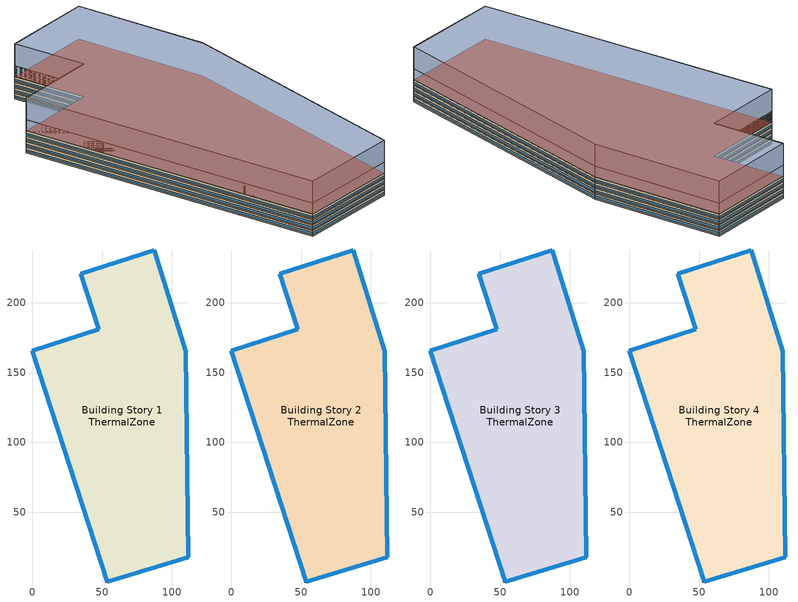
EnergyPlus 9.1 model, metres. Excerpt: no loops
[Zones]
Building Story 1 ThermalZone
 floor ground (Typical Insulated Carpeted 6in Slab Floor): 109.88,165.12 111.61,17.73 53.73,0 0,165.55 47.59,180.88 34.63,220.81 87.23,237.76 z0
 wall outside (Typical Insulated Exterior Mass Wall R-9.62): 111.61,17.73 109.88,165.12 87.23,237.76 34.63,220.81 47.59,180.88 0,165.55 53.73,0 111.61,17.73 z0:3
 window (U 0.57 SHGC 0.49 Dbl Blue 6mm/6mm Air): 111.61,17.76 109.88,165.09 / 53.75,0.01 111.58,17.72 / 0.01,165.52 53.72,0.02 / 47.56,180.87 0.02,165.55 / 34.64,220.79 47.58,180.9 / 87.2,237.75 34.65,220.82 / 109.87,165.14 87.24,237.73 z0.76:1.66
 ceiling adiabatic (Typical IEAD Roof R-15.87): 87.23,237.76 34.63,220.81 47.59,180.88 0,165.55 53.73,0 111.61,17.73 109.88,165.12 z3
Building Story 2 ThermalZone
 floor adiabatic (Typical Interior Floor): 109.88,165.12 111.61,17.73 53.73,0 0,165.55 47.59,180.88 34.63,220.81 87.23,237.76 z3
 wall outside (Typical Insulated Exterior Mass Wall R-9.62): 111.61,17.73 109.88,165.12 87.23,237.76 34.63,220.81 47.59,180.88 0,165.55 53.73,0 111.61,17.73 z3:6
 window (U 0.57 SHGC 0.49 Dbl Blue 6mm/6mm Air): 111.61,17.76 109.88,165.09 / 53.75,0.01 111.58,17.72 / 0.01,165.52 53.72,0.02 / 47.56,180.87 0.02,165.55 / 34.64,220.79 47.58,180.9 / 87.2,237.75 34.65,220.82 / 109.87,165.14 87.24,237.73 z3.76:4.66
 ceiling adiabatic (Typical IEAD Roof R-15.87): 87.23,237.76 34.63,220.81 47.59,180.88 0,165.55 53.73,0 111.61,17.73 109.88,165.12 z6
Building Story 3 ThermalZone
 floor adiabatic (Typical Interior Floor): 109.88,165.12 111.61,17.73 53.73,0 0,165.55 47.59,180.88 34.63,220.81 87.23,237.76 z6
 wall outside (Typical Insulated Exterior Mass Wall R-9.62): 111.61,17.73 109.88,165.12 87.23,237.76 34.63,220.81 47.59,180.88 0,165.55 53.73,0 111.61,17.73 z6:9
 window (U 0.57 SHGC 0.49 Dbl Blue 6mm/6mm Air): 111.61,17.76 109.88,165.09 / 53.75,0.01 111.58,17.72 / 0.01,165.52 53.72,0.02 / 47.56,180.87 0.02,165.55 / 34.64,220.79 47.58,180.9 / 87.2,237.75 34.65,220.82 / 109.87,165.14 87.24,237.73 z6.76:7.66
 ceiling adiabatic (Typical IEAD Roof R-15.87): 87.23,237.76 34.63,220.81 47.59,180.88 0,165.55 53.73,0 111.61,17.73 109.88,165.12 z9
Building Story 4 ThermalZone
 floor adiabatic (Typical Interior Floor): 109.88,165.12 111.61,17.73 53.73,0 0,165.55 47.59,180.88 34.63,220.81 87.23,237.76 z9
 wall outside (Typical Insulated Exterior Mass Wall R-9.62): 111.61,17.73 109.88,165.12 87.23,237.76 34.63,220.81 47.59,180.88 0,165.55 53.73,0 111.61,17.73 z9:12
 window (U 0.57 SHGC 0.49 Dbl Blue 6mm/6mm Air): 111.61,17.76 109.88,165.09 / 53.75,0.01 111.58,17.72 / 0.01,165.52 53.72,0.02 / 47.56,180.87 0.02,165.55 / 34.64,220.79 47.58,180.9 / 87.2,237.75 34.65,220.82 / 109.87,165.14 87.24,237.73 z9.76:10.66
 roof outside (Typical IEAD Roof R-15.87): 87.23,237.76 34.63,220.81 47.59,180.88 0,165.55 53.73,0 111.61,17.73 109.88,165.12 z12
shading: 47.59,180.88 0,165.55 / 34.63,220.81 47.59,180.88 / 87.23,237.76 34.63,220.81 / 109.88,165.12 87.23,237.76 / 111.61,17.73 109.88,165.12 / 53.73,0 111.61,17.73 / 0,165.55 53.73,0 / 87.23,237.76 34.63,220.81 / 109.88,165.12 87.23,237.76 / 111.61,17.73 109.88,165.12 / 53.73,0 111.61,17.73 / 47.59,180.88 0,165.55 / 34.63,220.81 47.59,180.88 / 0,165.55 53.73,0 / 109.88,165.12 87.23,237.76 / 111.61,17.73 109.88,165.12 / 53.73,0 111.61,17.73 / 0,165.55 53.73,0 / 47.59,180.88 0,165.55 / 34.63,220.81 47.59,180.88 / 87.23,237.76 34.63,220.81 / 109.88,165.12 87.23,237.76 / 87.23,237.76 34.63,220.81 / 34.63,220.81 47.59,180.88 / 47.59,180.88 0,165.55 / 0,165.55 53.73,0 / 53.73,0 111.61,17.73 / 111.61,17.73 109.88,165.12 z0:9; 87.23,237.76 34.63,220.81 / 109.88,165.12 87.23,237.76 / 34.63,220.81 47.59,180.88 / 53.73,0 111.61,17.73 / 0,165.55 53.73,0 / 47.59,180.88 0,165.55 / 111.61,17.73 109.88,165.12 / 111.61,17.73 109.88,165.12 / 109.88,165.12 87.23,237.76 / 87.23,237.76 34.63,220.81 / 34.63,220.81 47.59,180.88 / 47.59,180.88 0,165.55 / 0,165.55 53.73,0 / 53.73,0 111.61,17.73 z0:3; 111.61,17.73 109.88,165.12 / 109.88,165.12 87.23,237.76 / 87.23,237.76 34.63,220.81 / 34.63,220.81 47.59,180.88 / 47.59,180.88 0,165.55 / 0,165.55 53.73,0 / 53.73,0 111.61,17.73 z0:18; 87.23,237.76 34.63,220.81 / 34.63,220.81 47.59,180.88 / 47.59,180.88 0,165.55 / 0,165.55 53.73,0 / 53.73,0 111.61,17.73 / 111.61,17.73 109.88,165.12 / 109.88,165.12 87.23,237.76 z0:30; 87.23,237.76 34.63,220.81 47.59,180.88 0,165.55 53.73,0 111.61,17.73 109.88,165.12 z9; 109.88,165.12 111.61,17.73 53.73,0 0,165.55 47.59,180.88 34.63,220.81 87.23,237.76 z0; 87.23,237.76 34.63,220.81 47.59,180.88 0,165.55 53.73,0 111.61,17.73 109.88,165.12 z9; 109.88,165.12 111.61,17.73 53.73,0 0,165.55 47.59,180.88 34.63,220.81 87.23,237.76 z0; 87.23,237.76 34.63,220.81 47.59,180.88 0,165.55 53.73,0 111.61,17.73 109.88,165.12 z3; 109.88,165.12 111.61,17.73 53.73,0 0,165.55 47.59,180.88 34.63,220.81 87.23,237.76 z0; 109.88,165.12 111.61,17.73 53.73,0 0,165.55 47.59,180.88 34.63,220.81 87.23,237.76 z0; 87.23,237.76 34.63,220.81 47.59,180.88 0,165.55 53.73,0 111.61,17.73 109.88,165.12 z3; 109.88,165.12 111.61,17.73 53.73,0 0,165.55 47.59,180.88 34.63,220.81 87.23,237.76 z0; 87.23,237.76 34.63,220.81 47.59,180.88 0,165.55 53.73,0 111.61,17.73 109.88,165.12 z18; 87.23,237.76 34.63,220.81 47.59,180.88 0,165.55 53.73,0 111.61,17.73 109.88,165.12 z30; 109.88,165.12 111.61,17.73 53.73,0 0,165.55 47.59,180.88 34.63,220.81 87.23,237.76 z0; 87.23,237.76 34.63,220.81 47.59,180.88 0,165.55 53.73,0 111.61,17.73 109.88,165.12 z9; 109.88,165.12 111.61,17.73 53.73,0 0,165.55 47.59,180.88 34.63,220.81 87.23,237.76 z0; 87.23,237.76 34.63,220.81 47.59,180.88 0,165.55 53.73,0 111.61,17.73 109.88,165.12 z9; 109.88,165.12 111.61,17.73 53.73,0 0,165.55 47.59,180.88 34.63,220.81 87.23,237.76 z0
[Building]
Mixed_use 1: Terrain=City
[Site:Location]
Buffalo Niagara Intl Ap_NY_USA: Latitude {deg}=42.8132; Longitude {deg}=-78.8479; Time Zone {hr}=-5; Elevation {m}=215
[Site:GroundTemperature:BuildingSurface]
19.527, 19.502, 19.536, 19.598, 20.002, 21.64, 22.225, 22.375, 21.449, 20.121, 19.802, 19.633
[Site:WaterMainsTemperature]
Calculation Method=Correlation; Annual Average Outdoor Air Temperature {C}=8.96667; Maximum Difference In Monthly Average Outdoor Air Temperatures {deltaC}=26.2
[SizingPeriod:DesignDay] Day of Month=21; Dry-Bulb Temperature Range Modifier Type=DefaultMultipliers; Humidity Condition Type=Wetbulb; Barometric Pressure {Pa}=98769; Rain Indicator=No; Snow Indicator=No; Daylight Saving Time Indicator=No
Name | Month | Day Type | Maximum Dry-Bulb Temperature {C} | Daily Dry-Bulb Temperature Range {deltaC} | Wetbulb or DewPoint at Maximum Dry-Bulb {C} | Wind Speed {m/s} | Wind Direction {deg} | Solar Model Indicator | ASHRAE Clear Sky Optical Depth for Beam Irradiance (taub) | ASHRAE Clear Sky Optical Depth for Diffuse Irradiance (taud) | Sky Clearness
Buffalo Niagara Intl Ap Ann Clg .4% Condns DB=>MWB | 7 | SummerDesignDay | 30.3 | 9.3 | 21.8 | 5.7 | 240 | ASHRAETau | 0.462 | 2.001
Buffalo Niagara Intl Ap Ann Clg .4% Condns WB=>MDB | 7 | SummerDesignDay | 27.8 | 9.3 | 23.8 | 5.7 | 240 | ASHRAETau | 0.462 | 2.001
Buffalo Niagara Intl Ap Ann Htg 99.6% Condns DB | 1 | WinterDesignDay | -16.3 | 0 | -16.3 | 5.1 | 270 | ASHRAEClearSky |  |  | 0
[Material] Thermal Absorptance=0.9
Name | Roughness | Thickness {m} | Conductivity {W/m-K} | Density {kg/m3} | Specific Heat {J/kg-K} | Solar Absorptance | Visible Absorptance
1/2IN Gypsum | Smooth | 0.0127 | 0.16 | 784.9 | 830 | 0.4 | 0.4
100mm Normalweight concrete floor | MediumRough | 0.1016 | 2.31045 | 2322 | 832.557 | 0 | 0
1IN Stucco | Smooth | 0.0253 | 0.6918 | 1858 | 837 | 0.7 | 0.92
6 in. Normalweight Concrete Floor | MediumRough | 0.1524 | 2.31 | 2322 | 832 | 0.7 | 0.7
8IN CONCRETE HW RefBldg | Rough | 0.2032 | 1.311 | 2240 | 836.8 | 0.7 | 0.7
Metal Roof Surface | Smooth | 0.0008 | 45.28 | 7824 | 500 | 0.7 | 0.7
Roof Membrane | VeryRough | 0.0095 | 0.16 | 1121.29 | 1460 | 0.7 | 0.7
[Material:NoMass] Roughness=Smooth; Thermal Absorptance=0.9; Solar Absorptance=0.7
Name | Thermal Resistance {m2-K/W} | Visible Absorptance
CP02 CARPET PAD; Typical Carpet Pad | 0.21648 | 0.8
Typical Insulation R-14.76 | 2.59864 | 0.7
Typical Insulation R-7.23 | 1.27273 | 0.7
[WindowMaterial:Gas]
AIR 6MM: Gas Type=Air; Thickness {m}=0.0063
[WindowMaterial:Glazing] Optical Data Type=SpectralAverage; Thickness {m}=0.006; Infrared Transmittance at Normal Incidence=0; Front Side Infrared Hemispherical Emissivity=0.84; Back Side Infrared Hemispherical Emissivity=0.84; Conductivity {W/m-K}=0.9; Dirt Correction Factor for Solar and Visible Transmittance=1; Solar Diffusing=No
Name | Solar Transmittance at Normal Incidence | Front Side Solar Reflectance at Normal Incidence | Back Side Solar Reflectance at Normal Incidence | Visible Transmittance at Normal Incidence | Front Side Visible Reflectance at Normal Incidence | Back Side Visible Reflectance at Normal Incidence
BLUE 6MM | 0.48 | 0.05 | 0.05 | 0.57 | 0.06 | 0.06
CLEAR 6MM | 0.775 | 0.071 | 0.071 | 0.881 | 0.08 | 0.08
[Construction]
Typical IEAD Roof R-15.87: Roof Membrane, Typical Insulation R-14.76, Metal Roof Surface
Typical Insulated Carpeted 6in Slab Floor: 6 in. Normalweight Concrete Floor, Typical Carpet Pad
Typical Insulated Exterior Mass Wall R-9.62: 1IN Stucco, 8IN CONCRETE HW RefBldg, Typical Insulation R-7.23, 1/2IN Gypsum
Typical Interior Floor: 100mm Normalweight concrete floor, CP02 CARPET PAD
U 0.57 SHGC 0.49 Dbl Blue 6mm/6mm Air: BLUE 6MM, AIR 6MM, CLEAR 6MM
[Zone]
Building Story 1 ThermalZone; Building Story 2 ThermalZone; Building Story 3 ThermalZone; Building Story 4 ThermalZone
[AvailabilityManager:NightCycle] Applicability Schedule=Always On Discrete; Fan Schedule=Always On Discrete; Control Type=CycleOnAny; Thermostat Tolerance {deltaC}=1; Cycling Run Time Control Type=FixedRunTime; Cycling Run Time {s}=1800
Availability Manager Night Cycle 1; Availability Manager Night Cycle 2; Availability Manager Night Cycle 3; Availability Manager Night Cycle 4
[AvailabilityManager:Scheduled] Schedule=Always On Discrete
1 Zone VAV OA System Availability Manager; 1 Zone VAV 1 OA System Availability Manager; 1 Zone VAV 2 OA System Availability Manager; 1 Zone VAV 3 OA System Availability Manager
[Exterior:Lights] Control Option=AstronomicalClock
Name | Schedule | Design Level {W}
Building Facades | Schedule Ruleset 1 | 3540.68
Main Entries | Always On Discrete | 2256.552
Other Doors | Always On Discrete | 4513.104
Parking Areas and Drives | Always On Discrete | 265327
[Fan:ZoneExhaust] Availability Schedule=RestaurantSitDown Kitchen_Exhaust_SCH; System Availability Manager Coupling Mode=Decoupled
Name | Fan Total Efficiency | Pressure Rise {Pa} | Maximum Flow Rate {m3/s} | Flow Fraction Schedule | Balanced Exhaust Fraction Schedule
Zone FullServiceRestaurant Kitchen A  - Story Ground Exhaust Fan; Zone FullServiceRestaurant Kitchen C  - Story Ground Exhaust Fan | 0.1595 | 124.544 | 1.3616 | RestaurantSitDown Kitchen_Exhaust_SCH | RestaurantSitDown Kitchen Exhaust Fan Balanced Exhaust Fraction Schedule
Zone FullServiceRestaurant Kitchen A  - Story Ground Transfer Air Source; Zone FullServiceRestaurant Kitchen C  - Story Ground Transfer Air Source | 1 | 0 | 1.27134
Zone FullServiceRestaurant Kitchen A end_a - Story Ground Exhaust Fan; Zone FullServiceRestaurant Kitchen C end_a - Story Ground Exhaust Fan | 0.1595 | 124.544 | 0.0743317 | RestaurantSitDown Kitchen_Exhaust_SCH
Zone FullServiceRestaurant Kitchen B  - Story Ground Exhaust Fan | 0.1595 | 124.544 | 29.4168 | RestaurantSitDown Kitchen_Exhaust_SCH | RestaurantSitDown Kitchen Exhaust Fan Balanced Exhaust Fraction Schedule
Zone FullServiceRestaurant Kitchen B  - Story Ground Transfer Air Source | 1 | 0 | 27.4668
Zone FullServiceRestaurant Kitchen B end_a - Story Ground Exhaust Fan | 0.1595 | 124.544 | 1.6059 | RestaurantSitDown Kitchen_Exhaust_SCH
[EnergyManagementSystem:Sensor]
Mains_Water_Temp_Sen: Output:Variable or Output:Meter Index Key=Environment; Output:Variable or Output:Meter=Site Mains Water Temperature
[EnergyManagementSystem:Actuator]
Mains_Water_Temp_Act: Actuated Component Unique=Mains Water Temperature; Actuated Component Type=Schedule:Constant; Actuated Component Control Type=Schedule Value
[EnergyManagementSystem:Program]
Mains_Water_Prg: SET Mains_Water_Temp_Act = Mains_Water_Temp_Sen
[EnergyManagementSystem:ProgramCallingManager]
Mains_Water_Prg_Mgr: BeginTimestepBeforePredictor; Mains_Water_Prg
[Schedule:Day:Interval]
RestaurantSitDown Kitchen Exhaust Fan Balanced Exhaust Fraction Schedule Default; RestaurantSitDown Kitchen Exhaust Fan Balanced Exhaust Fraction Schedule Default|WntrDsn|SmrDsn|Sun|Wkdy Day; RestaurantSitDown Kitchen Exhaust Fan Balanced Exhaust Fraction Schedule Summer Design Day; RestaurantSitDown Kitchen Exhaust Fan Balanced Exhaust Fraction Schedule Winter Design Day: No, 01:00, 0.93371, 05:00, 0, 24:00, 0.93371
RestaurantSitDown Kitchen_Exhaust_SCH Default; RestaurantSitDown Kitchen_Exhaust_SCH Default|WntrDsn|SmrDsn|Sun|Wkdy Day; RestaurantSitDown Kitchen_Exhaust_SCH Summer Design Day; RestaurantSitDown Kitchen_Exhaust_SCH Winter Design Day: No, 05:00, 0, 24:00, 1
Schedule Day 27: No, 06:00, 0, 24:00, 1
[Schedule:Week:Daily]
RestaurantSitDown Kitchen Exhaust Fan Balanced Exhaust Fraction Schedule Week Rule - Jan1-Jan6: RestaurantSitDown Kitchen Exhaust Fan Balanced Exhaust Fraction Schedule Default, RestaurantSitDown Kitchen Exhaust Fan Balanced Exhaust Fraction Schedule Default|WntrDsn|SmrDsn|Sun|Wkdy Day, RestaurantSitDown Kitchen Exhaust Fan Balanced Exhaust Fraction Schedule Default|WntrDsn|SmrDsn|Sun|Wkdy Day, RestaurantSitDown Kitchen Exhaust Fan Balanced Exhaust Fraction Schedule Default|WntrDsn|SmrDsn|Sun|Wkdy Day, RestaurantSitDown Kitchen Exhaust Fan Balanced Exhaust Fraction Schedule Default|WntrDsn|SmrDsn|Sun|Wkdy Day, RestaurantSitDown Kitchen Exhaust Fan Balanced Exhaust Fraction Schedule Default|WntrDsn|SmrDsn|Sun|Wkdy Day, RestaurantSitDown Kitchen Exhaust Fan Balanced Exhaust Fraction Schedule Default, RestaurantSitDown Kitchen Exhaust Fan Balanced Exhaust Fraction Schedule Default, RestaurantSitDown Kitchen Exhaust Fan Balanced Exhaust Fraction Schedule Summer Design Day, RestaurantSitDown Kitchen Exhaust Fan Balanced Exhaust Fraction Schedule Winter Design Day, RestaurantSitDown Kitchen Exhaust Fan Balanced Exhaust Fraction Schedule Default, RestaurantSitDown Kitchen Exhaust Fan Balanced Exhaust Fraction Schedule Default
RestaurantSitDown Kitchen Exhaust Fan Balanced Exhaust Fraction Schedule Week Rule - Jan7-Dec31: RestaurantSitDown Kitchen Exhaust Fan Balanced Exhaust Fraction Schedule Default|WntrDsn|SmrDsn|Sun|Wkdy Day, RestaurantSitDown Kitchen Exhaust Fan Balanced Exhaust Fraction Schedule Default|WntrDsn|SmrDsn|Sun|Wkdy Day, RestaurantSitDown Kitchen Exhaust Fan Balanced Exhaust Fraction Schedule Default|WntrDsn|SmrDsn|Sun|Wkdy Day, RestaurantSitDown Kitchen Exhaust Fan Balanced Exhaust Fraction Schedule Default|WntrDsn|SmrDsn|Sun|Wkdy Day, RestaurantSitDown Kitchen Exhaust Fan Balanced Exhaust Fraction Schedule Default|WntrDsn|SmrDsn|Sun|Wkdy Day, RestaurantSitDown Kitchen Exhaust Fan Balanced Exhaust Fraction Schedule Default|WntrDsn|SmrDsn|Sun|Wkdy Day, RestaurantSitDown Kitchen Exhaust Fan Balanced Exhaust Fraction Schedule Default, RestaurantSitDown Kitchen Exhaust Fan Balanced Exhaust Fraction Schedule Default, RestaurantSitDown Kitchen Exhaust Fan Balanced Exhaust Fraction Schedule Summer Design Day, RestaurantSitDown Kitchen Exhaust Fan Balanced Exhaust Fraction Schedule Winter Design Day, RestaurantSitDown Kitchen Exhaust Fan Balanced Exhaust Fraction Schedule Default, RestaurantSitDown Kitchen Exhaust Fan Balanced Exhaust Fraction Schedule Default
RestaurantSitDown Kitchen_Exhaust_SCH Week Rule - Jan1-Jan6: RestaurantSitDown Kitchen_Exhaust_SCH Default, RestaurantSitDown Kitchen_Exhaust_SCH Default|WntrDsn|SmrDsn|Sun|Wkdy Day, RestaurantSitDown Kitchen_Exhaust_SCH Default|WntrDsn|SmrDsn|Sun|Wkdy Day, RestaurantSitDown Kitchen_Exhaust_SCH Default|WntrDsn|SmrDsn|Sun|Wkdy Day, RestaurantSitDown Kitchen_Exhaust_SCH Default|WntrDsn|SmrDsn|Sun|Wkdy Day, RestaurantSitDown Kitchen_Exhaust_SCH Default|WntrDsn|SmrDsn|Sun|Wkdy Day, RestaurantSitDown Kitchen_Exhaust_SCH Default, RestaurantSitDown Kitchen_Exhaust_SCH Default, RestaurantSitDown Kitchen_Exhaust_SCH Summer Design Day, RestaurantSitDown Kitchen_Exhaust_SCH Winter Design Day, RestaurantSitDown Kitchen_Exhaust_SCH Default, RestaurantSitDown Kitchen_Exhaust_SCH Default
RestaurantSitDown Kitchen_Exhaust_SCH Week Rule - Jan7-Dec31: RestaurantSitDown Kitchen_Exhaust_SCH Default|WntrDsn|SmrDsn|Sun|Wkdy Day, RestaurantSitDown Kitchen_Exhaust_SCH Default|WntrDsn|SmrDsn|Sun|Wkdy Day, RestaurantSitDown Kitchen_Exhaust_SCH Default|WntrDsn|SmrDsn|Sun|Wkdy Day, RestaurantSitDown Kitchen_Exhaust_SCH Default|WntrDsn|SmrDsn|Sun|Wkdy Day, RestaurantSitDown Kitchen_Exhaust_SCH Default|WntrDsn|SmrDsn|Sun|Wkdy Day, RestaurantSitDown Kitchen_Exhaust_SCH Default|WntrDsn|SmrDsn|Sun|Wkdy Day, RestaurantSitDown Kitchen_Exhaust_SCH Default, RestaurantSitDown Kitchen_Exhaust_SCH Default, RestaurantSitDown Kitchen_Exhaust_SCH Summer Design Day, RestaurantSitDown Kitchen_Exhaust_SCH Winter Design Day, RestaurantSitDown Kitchen_Exhaust_SCH Default, RestaurantSitDown Kitchen_Exhaust_SCH Default
Schedule Ruleset 1 Week Rule - Jan1-Dec31: Schedule Day 27, Schedule Day 27, Schedule Day 27, Schedule Day 27, Schedule Day 27, Schedule Day 27, Schedule Day 27, Schedule Day 27, Schedule Day 27, Schedule Day 27, Schedule Day 27, Schedule Day 27
[Schedule:Year]
RestaurantSitDown Kitchen Exhaust Fan Balanced Exhaust Fraction Schedule: RestaurantSitDown Kitchen Exhaust Fan Balanced Exhaust Fraction Schedule Week Rule - Jan1-Jan6, 1, 1, 1, 6, RestaurantSitDown Kitchen Exhaust Fan Balanced Exhaust Fraction Schedule Week Rule - Jan7-Dec31, 1, 7, 12, 31
RestaurantSitDown Kitchen_Exhaust_SCH: RestaurantSitDown Kitchen_Exhaust_SCH Week Rule - Jan1-Jan6, 1, 1, 1, 6, RestaurantSitDown Kitchen_Exhaust_SCH Week Rule - Jan7-Dec31, 1, 7, 12, 31
Schedule Ruleset 1: Schedule Ruleset 1 Week Rule - Jan1-Dec31, 1, 1, 12, 31
[Schedule:Constant]
Name | Hourly Value
Always On Discrete | 1
Mains Water Temperature | 10
